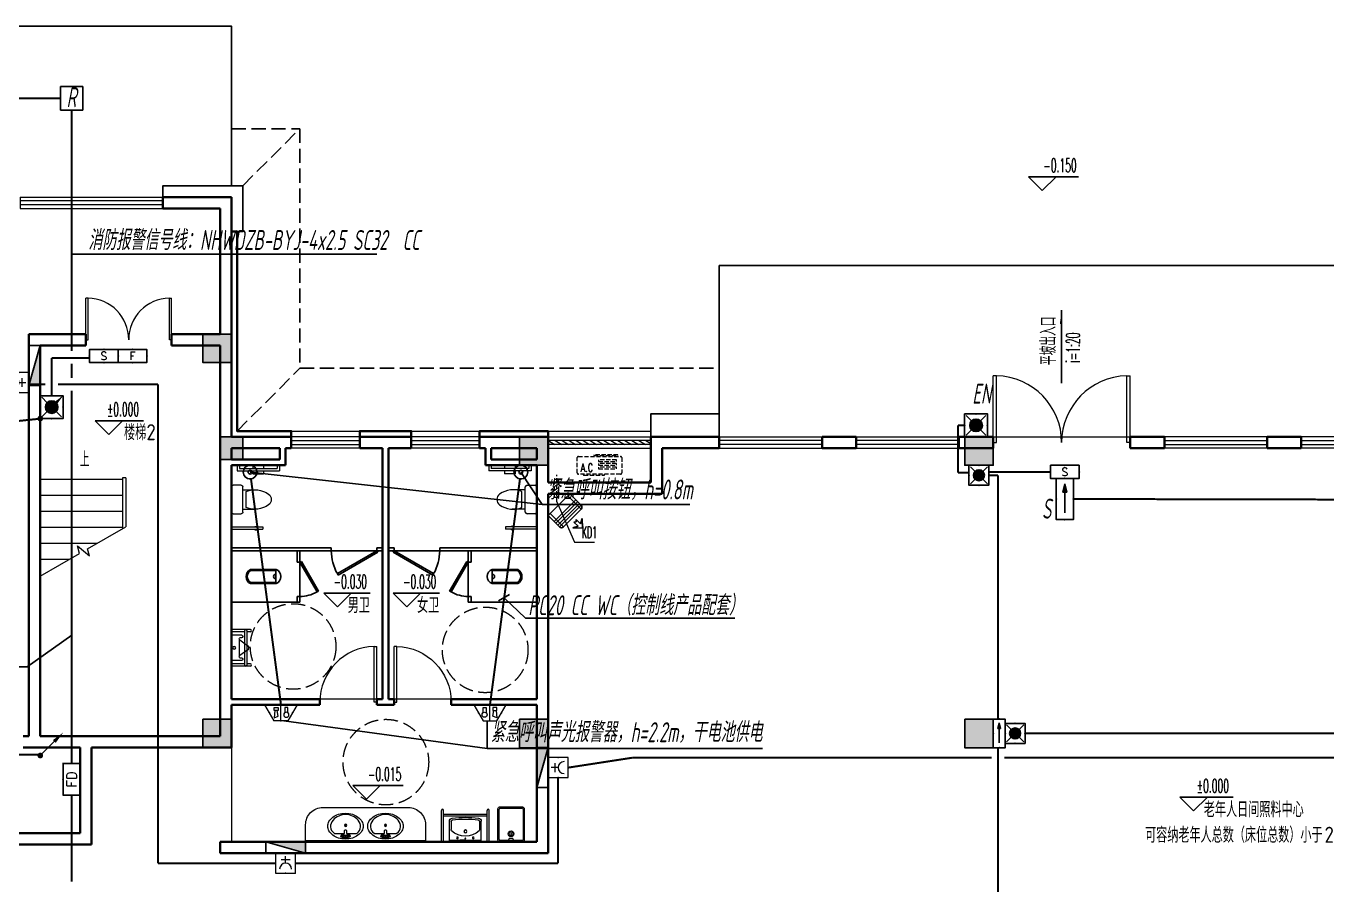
# Model space of a CAD drawing. Extents: x 491024 to 1725648, y 860327 to 1705161.
# Drawn here: x 790031 to 812831, y 1141399 to 1156456 of the extents above; entities that cross this region are included whole.
import ezdxf
from ezdxf.enums import TextEntityAlignment as Align

# ---------------------------------------------------------------- set-up
doc = ezdxf.new("R2010")
doc.units = 0
doc.header["$LTSCALE"] = 1000
doc.header["$MEASUREMENT"] = 0
for name, pattern in [('__DASH', [0.35, 0.25, -0.1]), ('DASH', [0.35, 0.25, -0.1]), ('HIDDEN', [0.375, 0.25, -0.125])]:
    doc.linetypes.add(name, pattern=pattern)
for name, color, linetype in [('!!DIM-动力', 7, 'Continuous'), ('!!电气', 1, 'Continuous'), ('A-AC', 8, 'Continuous'), ('A-EQPM-MECH', 8, 'Continuous'), ('DIM-照明', 3, 'Continuous'), ('DIM_ELEV', 8, 'Continuous'), ('DIM_SYMB', 8, 'Continuous'), ('EQUIP-安防', 3, 'Continuous'), ('EQUIP-照明', 3, 'Continuous'), ('EQUIP-电视', 3, 'Continuous'), ('EQUIP_消火栓', 7, 'Continuous'), ('LWIRE', 4, 'Continuous'), ('PUB_TEXT', 8, 'Continuous'), ('S-COLU-HATCH', 8, 'Continuous'), ('S-COLU-LINE1', 8, 'Continuous'), ('WIRE-应急', 1, 'DASH'), ('WIRE-照明', 2, 'Continuous'), ('卫生间', 8, 'Continuous'), ('平面线脚', 8, 'Continuous'), ('洁具', 8, 'Continuous')]:
    doc.layers.add(name, color=color, linetype=linetype)
for name, color, linetype, lineweight in [('EQUIP-消防', 3, 'Continuous', 18), ('LVTRY', 8, 'Continuous', 13), ('STAIR', 8, 'Continuous', 18), ('WALL', 8, 'Continuous', 40), ('WINDOW', 8, 'Continuous', 15), ('ZC', 6, 'Continuous', 40), ('平面-看线', 8, 'Continuous', 15), ('平面-空调室内机', 8, 'Continuous', 9), ('平面-空调预留孔', 8, 'Continuous', 15)]:
    doc.layers.add(name, color=color, linetype=linetype, lineweight=lineweight)
doc.styles.add('_TCH_DIM', font='SIMPLEX.shx', dxfattribs={"width": 0.7, "bigfont": 'GBCBIG.shx'})
doc.styles.add('_TEL_DIM', font='SIMPLEX', dxfattribs={"width": 0.8, "height": 3.5, "bigfont": 'HZTXT'})
doc.styles.add('DIM_FONT', font='SIMPLEX.shx', dxfattribs={"width": 0.56})
doc.styles.add('HZTXT', font='gbeitc.shx', dxfattribs={"width": 0.8, "height": 400, "bigfont": 'hztxt.shx'})
doc.styles.get("Standard").update_dxf_attribs({"font": 'gbenor.shx', "bigfont": 'gbcbig.shx'})

# ---------------------------------------------------------------- blocks, each defined once
blk = doc.blocks.new('A$C752800CC')
at = {"layer": 'LVTRY'}
for p, q in [((380, 0), (820, 0)), ((1082, 0), (1082, -549)), ((1122, 0), (1122, -549)), ((0, -100), (95, -100)), ((0, -140), (55, -140)), ((55, -140), (55, -800)), ((95, -100), (95, -840)), ((350, -170), (350, -30)), ((820, -200), (380, -200)), ((430, -200), (430, -430)), ((770, -200), (770, -430)), ((850, -30), (850, -170)), ((0, -377), (55, -377)), ((95, -377), (150, -377)), ((150, -377), (150, -562)), ((740, -260), (460, -260)), ((1072, -409), (1082, -409)), ((1072, -409), (1072, -449)), ((1072, -449), (1082, -449)), ((1122, -409), (1132, -409)), ((1122, -449), (1132, -449)), ((1132, -409), (1132, -449)), ((0, -562), (55, -562)), ((95, -562), (150, -562)), ((1082, -549), (1122, -549)), ((0, -800), (55, -800)), ((0, -840), (95, -840))]:
    blk.add_line(p, q, dxfattribs=at)
for centre, radius, start, end in [((380, -30), 30, 90, 180), ((820, -30), 30, 0, 90), ((380, -170), 30, 180, 270), ((820, -170), 30, 270, 0), ((827, -412), 398, 157.4505, 216.6381), ((373, -412), 398, 323.3619, 22.5495), ((600, -589), 110, 213.4509, 326.5491)]:
    blk.add_arc(centre, radius, start, end, dxfattribs=at)
at = {"layer": 'LVTRY', "style": 'DIM_FONT', "text_generation_flag": 4, "width": 0.8, "flags": 9}
for tag in ['YSIZE', 'XSIZE']:
    blk.add_attdef(tag, (600, 0), '', height=0.5, rotation=180, dxfattribs=at)
blk = doc.blocks.new('BFBFGBVDVD')
at = {"layer": '洁具', "color": 1}
for p, q in [((1180497, 1092194), (1180597, 1092194)), ((1183147, 1092144), (1180497, 1092144)), ((1180582, 1092118), (1180597, 1092144)), ((1180597, 1092194), (1180597, 1092144)), ((1180597, 1092144), (1181290, 1091744)), ((1181397, 1092194), (1181397, 1092144)), ((1181397, 1092194), (1183147, 1092194)), ((1180582, 1092118), (1181275, 1091718)), ((1181275, 1091718), (1181290, 1091744))]:
    blk.add_line(p, q, dxfattribs=at)
blk.add_arc((1180597, 1092144), 800, 330, 0, dxfattribs=at)
at = {"ltscale": 0.5, "rotation": 270}
blk.add_blockref('A$C752800CC', (1183147, 1093644), dxfattribs=at)
blk = doc.blocks.new('cssd')
at = {"layer": '洁具', "color": 1}
for p, q in [((8184438, -430268), (8184958, -429968)), ((8184453, -430294), (8184973, -429994)), ((8184958, -429968), (8184973, -429994)), ((8184253, -431494), (8184253, -430294)), ((8184253, -430294), (8185153, -430294)), ((8184253, -430344), (8184453, -430344)), ((8184438, -430268), (8184453, -430294)), ((8184453, -430344), (8184453, -430294)), ((8185053, -430344), (8185053, -430294)), ((8185053, -430344), (8185153, -430344)), ((8185153, -430294), (8185153, -431494)), ((8184578, -430710), (8184578, -431162)), ((8184808, -430715), (8184598, -430715)), ((8184598, -430715), (8184598, -431156)), ((8184808, -431156), (8184808, -430715)), ((8184828, -431162), (8184828, -430710)), ((8184253, -431494), (8185153, -431494))]:
    blk.add_line(p, q, dxfattribs=at)
for centre, radius, start, end in [((8184453, -430294), 600, 0, 30), ((8184703, -430762), 135, 22.3551, 157.6449), ((8184703, -430715), 40, 180, 0), ((8184703, -431094), 142, 208.5105, 331.4895), ((8184703, -431094), 122, 210.8078, 329.1922)]:
    blk.add_arc(centre, radius, start, end, dxfattribs=at)
blk = doc.blocks.new('FGFGFNBFNB')
at = {"layer": '洁具', "color": 1}
for p, q in [((1179497, 1092194), (1177797, 1092194)), ((1177797, 1092144), (1180397, 1092144)), ((1179497, 1092194), (1179497, 1092144)), ((1180297, 1092144), (1179604, 1091744)), ((1180297, 1092194), (1180297, 1092144)), ((1180397, 1092194), (1180297, 1092194)), ((1180312, 1092118), (1180297, 1092144)), ((1180312, 1092118), (1179619, 1091718)), ((1179619, 1091718), (1179604, 1091744))]:
    blk.add_line(p, q, dxfattribs=at)
blk.add_arc((1180297, 1092144), 800, 180, 210, dxfattribs=at)
at = {"ltscale": 0.5, "xscale": -1, "rotation": 90}
blk.add_blockref('A$C752800CC', (1177797, 1093644), dxfattribs=at)
blk = doc.blocks.new('小便斗_01')
for p, q in [((175, 225), (0, 225)), ((0, 225), (0, -225)), ((137.5, -150), (137.5, 150)), ((150, 175), (175, 175)), ((287.5, 37.5), (150, 137.5)), ((0, -225), (175, -225)), ((150, -137.5), (287.5, -37.5)), ((175, -175), (150, -175))]:
    blk.add_line(p, q)
blk.add_circle((50, 0), 25)
for centre, radius, start, end in [((156.25, 156.25), 19.76, 108.434949, 251.565051), ((175, 200), 25, 270, 90), ((237.5, 0), 62.5, 323.130102, 36.869898), ((156.25, -156.25), 19.76, 108.434949, 251.565051), ((175, -200), 25, 270, 90)]:
    blk.add_arc(centre, radius, start, end)
blk = doc.blocks.new('A$C58953B22')
at = {"layer": 'LVTRY'}
for p, q in [((-332, 320, 0), (0, 320)), ((-332, 280, 0), (-269, 280, 0)), ((-269, -305, 0), (-269, 305, 0)), ((-234, 305, 0), (-234, -305, 0)), ((-234, 280, 0), (0, 280)), ((-332, -280, 0), (-269, -280, 0)), ((-332, -320, 0), (0, -320)), ((-234, -280, 0), (0, -280))]:
    blk.add_line(p, q, dxfattribs=at)
for centre, radius, start, end in [((-332, 300, 0), 20, 89.9994, 269.9994), ((-252, 302, 0), 17.7, 8.7974, 171.2026), ((-332, -300, 0), 20, 89.9994, 269.9994), ((-252, -302, 0), 17.7, 188.7974, 351.2026)]:
    blk.add_arc(centre, radius, start, end, dxfattribs=at)
at = {"layer": 'LVTRY', "xscale": -1}
blk.add_blockref('小便斗_01', (0, 0), dxfattribs=at)
blk = doc.blocks.new('_LV1')
for p, q in [((-280, 0), (280, 0)), ((-280, 0), (-280, -361)), ((280, 0), (280, -361)), ((-280, -29), (280, -29)), ((-251, -356), (-251, -214)), ((0, -29), (-90, -29)), ((-90, -29), (90, -29)), ((251, -356), (251, -215))]:
    blk.add_line(p, q)
for centre, radius in [((-139, -69), 15), ((1, -182), 24.9), ((0, -57), 8), ((139, -69), 15)]:
    blk.add_circle(centre, radius)
for centre, radius, start, end in [((-223, -214), 28, 133.1543, 180), ((0, -452), 354, 46.7581, 133.1543), ((223, -215), 28, 0, 46.7581), ((-224, -361), 56, 180, 263.481), ((-223, -356), 28, 180, 263.4984), ((0, 1600), 2029, 263.481, 276.519), ((0, 1600), 1997, 263.4984, 276.5122), ((223, -356), 28, 276.5122, 0), ((224, -361), 56, 276.519, 0)]:
    blk.add_arc(centre, radius, start, end)
blk = doc.blocks.new('A$C549C535F')
at = {"layer": 'LVTRY'}
for p, q in [((0, 0), (-550, 0)), ((0, -40), (-550, -40)), ((-485, -800), (-485, -40)), ((-455, -800), (-455, -40)), ((0, -800), (-550, -800)), ((0, -840), (-550, -840))]:
    blk.add_line(p, q, dxfattribs=at)
for centre in [(-550, -20), (-550, -820)]:
    blk.add_arc(centre, 20, 89.9994, 269.9994, dxfattribs=at)
at = {"layer": 'LVTRY', "extrusion": (0, 0, -1), "zscale": -1, "rotation": 90}
blk.add_blockref('_LV1', (0, -420), dxfattribs=at)
blk = doc.blocks.new('QER5Y5WE3')
for p, q in [((-194, 188), (-1, 388)), ((72, 389), (-156, 153)), ((292, -73), (-90, 296)), ((321, -43), (-61, 326)), ((360, -17), (-29, 359)), ((389, 14), (0, 389)), ((72, 389), (387, 86)), ((236, 408), (404, 419)), ((326, 383), (236, 408)), ((326, 383), (253, 308)), ((297, 307), (253, 308)), ((299, 264), (297, 307)), ((372, 340), (299, 264)), ((399, 251), (372, 340)), ((399, 251), (404, 419)), ((194, -188), (-194, 188)), ((387, 86), (159, -151)), ((388, 13), (194, -188))]:
    blk.add_line(p, q)
for centre, start, end in [((36, 352), 46.0154, 136.0154), ((351, 49), 316.0154, 46.0154)]:
    blk.add_arc(centre, 51.3, start, end)
blk = doc.blocks.new('gsergvr')
at = {"layer": '平面-空调预留孔', "linetype": 'DASH', "ltscale": 0.3}
for p, q in [((34075, 17176), (34075, 17166)), ((34085, 17156), (34438, 17156)), ((34448, 17166), (34448, 17176))]:
    blk.add_line(p, q, dxfattribs=at)
blk.add_lwpolyline([(34729, 17176), (33989, 17176, -0.414214), (33969, 17196), (33969, 17466, -0.414214), (33989, 17486), (34729, 17486, -0.414214), (34749, 17466), (34749, 17196, -0.414214)], format="xyb", close=True, dxfattribs=at)
for points in [[(34679, 17515), (34260, 17515), (34260, 17500), (34679, 17500)], [(34658, 17428), (34343, 17428), (34343, 17399), (34658, 17399)], [(34658, 17362), (34343, 17362), (34343, 17333), (34658, 17333)], [(34658, 17296), (34343, 17296), (34343, 17267), (34658, 17267)]]:
    blk.add_lwpolyline(points, close=True, dxfattribs=at)
for centre, start, end in [((34085, 17166), 180, 270), ((34438, 17166), 270, 0)]:
    blk.add_arc(centre, 10, start, end, dxfattribs=at)
at = {"layer": '平面-空调预留孔', "linetype": 'DASH', "ltscale": 0.3, "style": '_TCH_DIM', "width": 0.705882}
blk.add_text('A.C', height=146.9, dxfattribs=at).set_placement((34028, 17216))
blk = doc.blocks.new('dongkong')
at = {"layer": '平面-空调预留孔', "linetype": 'HIDDEN', "ltscale": 0.3}
for p, q in [((-603836, 210821), (-603836, 210511)), ((-603836, 210821), (-603756, 210821)), ((-603796, 210900), (-603796, 210431)), ((-603756, 210821), (-603756, 210511))]:
    blk.add_line(p, q, dxfattribs=at)
blk.add_lwpolyline([(-603756, 210511), (-603836, 210511)], dxfattribs=at)
blk = doc.blocks.new('rewerwer')
at = {"layer": 'S-COLU-HATCH'}
h = blk.add_hatch(color=256, dxfattribs=at)
h.dxf.hatch_style = 1
h.paths.add_polyline_path([(1326788, 1151056), (1327288, 1151056), (1327288, 1150556), (1326788, 1150556)])
h = blk.add_hatch(color=256, dxfattribs=at)
h.dxf.hatch_style = 1
h.paths.add_polyline_path([(1327088, 1149256), (1327488, 1149256), (1327488, 1148856), (1327088, 1148856)])
h = blk.add_hatch(color=256, dxfattribs=at)
h.dxf.hatch_style = 1
h.paths.add_polyline_path([(1332338, 1149256), (1332838, 1149256), (1332838, 1148756), (1332338, 1148756)])
h = blk.add_hatch(color=256, dxfattribs=at)
h.dxf.hatch_style = 1
h.paths.add_polyline_path([(1340138, 1149256), (1340638, 1149256), (1340638, 1148756), (1340138, 1148756)])
h = blk.add_hatch(color=256, dxfattribs=at)
h.dxf.hatch_style = 1
h.paths.add_polyline_path([(1326788, 1144306), (1327288, 1144306), (1327288, 1143806), (1326788, 1143806)])
h = blk.add_hatch(color=256, dxfattribs=at)
h.dxf.hatch_style = 1
h.paths.add_polyline_path([(1326788, 1144306), (1327288, 1144306), (1327288, 1143806), (1326788, 1143806)])
h = blk.add_hatch(color=256, dxfattribs=at)
h.dxf.hatch_style = 1
h.paths.add_polyline_path([(1332338, 1144306), (1332838, 1144306), (1332838, 1143806), (1332338, 1143806)])
h = blk.add_hatch(color=256, dxfattribs=at)
h.dxf.hatch_style = 1
h.paths.add_polyline_path([(1340138, 1144306), (1340638, 1144306), (1340638, 1143806), (1340138, 1143806)])
at = {"layer": 'S-COLU-LINE1'}
for points in [[(1326788, 1151056), (1327288, 1151056), (1327288, 1150556), (1326788, 1150556)], [(1327088, 1149256), (1327488, 1149256), (1327488, 1148856), (1327088, 1148856)], [(1332338, 1149256), (1332838, 1149256), (1332838, 1148756), (1332338, 1148756)], [(1340138, 1149256), (1340638, 1149256), (1340638, 1148756), (1340138, 1148756)], [(1326788, 1144306), (1327288, 1144306), (1327288, 1143806), (1326788, 1143806)], [(1326788, 1144306), (1327288, 1144306), (1327288, 1143806), (1326788, 1143806)], [(1332338, 1144306), (1332838, 1144306), (1332838, 1143806), (1332338, 1143806)], [(1340138, 1144306), (1340638, 1144306), (1340638, 1143806), (1340138, 1143806)]]:
    blk.add_lwpolyline(points, close=True, dxfattribs=at)
blk = doc.blocks.new('$WINLIB2D$00000001')
at = {"color": 0}
for points in [[(-0.5, 0.5), (-0.5, -0.5)], [(-0.5, 0.5), (0.5, 0.5)], [(0.5, -0.5), (0.5, 0.5)], [(0.5, 0.1667), (-0.5, 0.1667)], [(0.5, -0.1667), (-0.5, -0.1667)], [(-0.5, -0.5), (0.5, -0.5)]]:
    blk.add_lwpolyline(points, dxfattribs=at)
blk = doc.blocks.new('$DorLib2D$00000002')
for p, q in [((-0.5, 0), (-0.5, 0.4875)), ((-0.475, 0.4875), (-0.5, 0.4875)), ((-0.475, 0), (-0.475, 0.4875)), ((0.475, 0), (0.475, 0.4875)), ((0.475, 0.4875), (0.5, 0.4875)), ((0.5, 0), (0.5, 0.4875)), ((-0.5, 0), (-0.475, 0)), ((0.5, 0), (0.475, 0))]:
    blk.add_line(p, q)
at = {"lineweight": 13}
for centre, start, end in [((-0.4875, 0), 0, 88.53072), ((0.4875, 0), 91.46928, 180)]:
    blk.add_arc(centre, 0.4875, start, end, dxfattribs=at)
blk = doc.blocks.new('$DorLib2D$00000001')
for p, q in [((0.45, 0.975), (0.5, 0.975)), ((0.45, 0), (0.45, 0.975)), ((0.5, 0), (0.5, 0.975)), ((0.5, 0), (0.45, 0))]:
    blk.add_line(p, q)
at = {"lineweight": 13}
blk.add_arc((0.475, 0), 0.975, 91.4693, 180, dxfattribs=at)
blk = doc.blocks.new('$WINLIB2D$00000039')
at = {"color": 0}
for points in [[(-0.5, 0.5), (-0.5, -0.5)], [(0.5, 0.5), (-0.5, 0.5)], [(0.5, -0.5), (0.5, 0.5)], [(-0.5, 0.167), (0.5, 0.167)], [(-0.384, -0.167), (-0.448, 0.167)], [(-0.316, -0.167), (-0.38, 0.167)], [(-0.248, -0.167), (-0.312, 0.167)], [(-0.18, -0.167), (-0.244, 0.167)], [(-0.112, -0.167), (-0.176, 0.167)], [(-0.044, -0.167), (-0.108, 0.167)], [(0.024, -0.167), (-0.04, 0.167)], [(0.092, -0.167), (0.028, 0.167)], [(0.16, -0.167), (0.096, 0.167)], [(0.228, -0.167), (0.164, 0.167)], [(0.296, -0.167), (0.232, 0.167)], [(0.364, -0.167), (0.3, 0.167)], [(0.432, -0.167), (0.368, 0.167)], [(0.5, -0.167), (0.436, 0.167)], [(-0.452, -0.167), (-0.5, 0.084)], [(-0.5, -0.167), (0.5, -0.167)], [(0.5, -0.5), (-0.5, -0.5)]]:
    blk.add_lwpolyline(points, dxfattribs=at)
blk = doc.blocks.new('$lvtry$00000187')
at = {"color": 0}
for p, q in [((-285, -420, 0), (-285, -40, 0)), ((-265, -20, 0), (265, -20, 0)), ((285, -180, 0), (245, -198, 0)), ((245, -198, 0), (245, -263, 0)), ((285, -40, 0), (285, -420, 0)), ((265, -440, 0), (-265, -440, 0)), ((245, -263, 0), (285, -280, 0))]:
    blk.add_line(p, q, dxfattribs=at)
at = {"color": 0, "elevation": 0}
blk.add_lwpolyline([(305, -430, -0.414214), (275, -460), (-275, -460, -0.414214), (-305, -430), (-305, -30, -0.414214), (-275, 0), (275, 0, -0.414214), (305, -30)], format="xyb", close=True, dxfattribs=at)
at = {"color": 0}
for radius in [50, 32.5]:
    blk.add_circle((165, -230, 0), radius, dxfattribs=at)
for centre, start, end in [((-265, -40, 0), 90, 180), ((265, -40, 0), 0, 90), ((-265, -420, 0), 180, 270), ((265, -420, 0), 270, 0)]:
    blk.add_arc(centre, 20, start, end, dxfattribs=at)
for p in [(0, 0, 0), (165, -230, 0)]:
    blk.add_point(p, dxfattribs=at)
blk = doc.blocks.new('$lvtry$00000196')
at = {"color": 0}
for points in [[(219, -385, 0.106486), (289, -308, 0.130324), (310, -225, 0.130324), (289, -143, 0.106486), (219, -66, 0.084172), (123, -18, 0.073176), (0, 0, 0.073176), (-123, -18, 0.084172), (-219, -66, 0.106486), (-289, -143, 0.130324), (-310, -225, 0.130324), (-289, -308, 0.106486), (-219, -385, 0.084172), (-123, -433, 0.073176), (0, -451, 0.073176), (123, -433, 0.084172)], [(-22, -44), (-17, -142, 1), (21, -142), (26, -44, 0.493794)]]:
    blk.add_lwpolyline(points, format="xyb", close=True, dxfattribs=at)
for points in [[(-218, -329, -0.467303), (-199, -103, -0.154885), (-179, -96), (-17, -96, -0.154885)], [(21, -96), (183, -96, -0.154885), (203, -103, -0.467303), (222, -329, -0.210278), (2, -430, -0.210278), (-218, -329, -0.467303)]]:
    blk.add_lwpolyline(points, format="xyb", dxfattribs=at)
for points in [[(-52, -25), (56, -25)], [(-52, -78), (-20, -78)], [(24, -78), (56, -78)]]:
    blk.add_lwpolyline(points, dxfattribs=at)
for centre, radius in [((-52, -52), 19.4), ((-52, -52), 12.6), ((2, -241), 19.7), ((2, -241), 14.7), ((56, -52), 19.4), ((56, -52), 12.6)]:
    blk.add_circle(centre, radius, dxfattribs=at)
for centre, start, end in [((-52, -52), 90, 270), ((56, -52), 270, 90)]:
    blk.add_arc(centre, 26.5, start, end, dxfattribs=at)
for p in [(2, -62), (2, -241)]:
    blk.add_point(p, dxfattribs=at)
blk = doc.blocks.new('SDFSDFGSDFGSDFHG')
at = {"layer": 'DIM_SYMB'}
blk.add_hatch(color=8, dxfattribs=at).paths.add_polyline_path([(1341837.7, 1151473.7), (1341837.7, 1151233.7), (1341805.7, 1151233.7)])
at = {"layer": 'A-EQPM-MECH', "color": 8}
for points in [[(1293087.7, 1153656.1), (1293087.7, 1156456.1), (1327287.7, 1156456.1), (1327287.7, 1153656.1)], [(1347837.7, 1149256.1), (1347837.7, 1152256.1), (1335837.7, 1152257.1), (1335837.7, 1149257.1)]]:
    blk.add_lwpolyline(points, dxfattribs=at)
at = {"layer": 'DIM_ELEV', "color": 8}
for p, q in [((1341498.7, 1153574), (1341258.7, 1153814)), ((1341258.7, 1153814), (1342134.2, 1153814)), ((1341498.7, 1153574), (1341738.7, 1153814)), ((1325137.1, 1149297.8), (1324897.1, 1149537.8)), ((1324897.1, 1149537.8), (1325745.4, 1149537.8)), ((1325137.1, 1149297.8), (1325377.1, 1149537.8)), ((1329147.4, 1146277), (1328907.4, 1146517)), ((1328907.4, 1146517), (1329718.9, 1146517)), ((1329147.4, 1146277), (1329387.4, 1146517)), ((1330363.3, 1146277), (1330123.3, 1146517)), ((1330123.3, 1146517), (1330934.7, 1146517)), ((1330363.3, 1146277), (1330603.3, 1146517)), ((1329654.9, 1142903.1), (1329414.9, 1143143.1)), ((1329414.9, 1143143.1), (1330297.4, 1143143.1)), ((1329654.9, 1142903.1), (1329894.9, 1143143.1)), ((1344150.8, 1142698.3), (1343910.8, 1142938.3)), ((1343910.8, 1142938.3), (1344846.1, 1142938.3)), ((1344150.8, 1142698.3), (1344390.8, 1142938.3))]:
    blk.add_line(p, q, dxfattribs=at)
at = {"layer": 'DIM_SYMB', "color": 8}
blk.add_lwpolyline([(1341837.7, 1150196), (1341837.7, 1151473.7)], dxfattribs=at)
blk.add_lwpolyline([(1324687.7, 1148646.1, 0, 0, 0), (1324687.7, 1147626.1, 64, 0, 0), (1324687.7, 1147386.1, 0, 0, 0)], format="xyseb", dxfattribs=at)
at = {"layer": 'LVTRY', "color": 8}
blk.add_lwpolyline([(1330687.7, 1142156.1), (1328587.7, 1142156.1), (1328587.7, 1142456.1, -0.4142136), (1328887.7, 1142756.1), (1330387.7, 1142756.1, -0.4142136), (1330687.7, 1142456.1)], format="xyb", close=True, dxfattribs=at)
blk.add_lwpolyline([(1330687.7, 1142156.1), (1328587.7, 1142156.1), (1328587.7, 1142176.1), (1330687.7, 1142176.1)], close=True, dxfattribs=at)
at = {"layer": 'STAIR', "color": 8}
for p, q in [((1323937.7, 1148506.1), (1323937.7, 1146813.1)), ((1325377.7, 1148506.1), (1323937.7, 1148506.1)), ((1325377.7, 1148536.1), (1325377.7, 1147644.5)), ((1325437.7, 1148536.1), (1325377.7, 1148536.1)), ((1325437.7, 1148536.1), (1325437.7, 1147679.2)), ((1325437.7, 1148506.1), (1325437.7, 1147679.2)), ((1325377.7, 1148226.1), (1323937.7, 1148226.1)), ((1325377.7, 1147946.1), (1323937.7, 1147946.1)), ((1325377.7, 1147666.1), (1323937.7, 1147666.1)), ((1324765.5, 1147291.1), (1325437.7, 1147679.2)), ((1324930.2, 1147386.1), (1323937.7, 1147386.1)), ((1324627.2, 1147211.2), (1324592.2, 1147341.6)), ((1324592.2, 1147341.6), (1324798.3, 1147168.7)), ((1323937.7, 1146813.1), (1324627.2, 1147211.2)), ((1324445.2, 1147106.1), (1323937.7, 1147106.1)), ((1324798.3, 1147168.7), (1324765.5, 1147291.1)), ((1323960.2, 1146826.1), (1323937.7, 1146826.1))]:
    blk.add_line(p, q, dxfattribs=at)
at = {"layer": 'STAIR', "color": 8, "linetype": '__DASH'}
for centre in [(1328368.4, 1145580), (1331734.4, 1145519.7), (1329994.4, 1143552.9)]:
    blk.add_circle(centre, 750, dxfattribs=at)
at = {"layer": 'WALL', "color": 8}
for p, q in [((1327287.7, 1153456.1), (1326087.7, 1153456.1)), ((1326087.7, 1153456.1), (1326087.7, 1153256.1)), ((1327287.7, 1153456.1), (1327287.7, 1150956.1)), ((1326087.7, 1153256.1), (1327087.7, 1153256.1)), ((1327087.7, 1153256.1), (1327087.7, 1151056.1)), ((1323737.7, 1151056.1), (1323737.7, 1144006.1)), ((1324737.7, 1151056.1), (1323737.7, 1151056.1)), ((1324737.7, 1150856.1), (1324737.7, 1151056.1)), ((1327087.7, 1151056.1), (1326237.7, 1151056.1)), ((1326237.7, 1151056.1), (1326237.7, 1150856.1)), ((1327287.7, 1150956.1), (1327287.7, 1149256.1)), ((1323937.7, 1150856.1), (1323937.7, 1144006.1)), ((1323937.7, 1150856.1), (1324737.7, 1150856.1)), ((1326237.7, 1150856.1), (1327087.7, 1150856.1)), ((1327087.7, 1150856.1), (1327087.7, 1149156.1)), ((1327087.7, 1149156.1), (1327087.7, 1148856.1)), ((1328137.2, 1149256.1), (1327287.7, 1149256.1)), ((1328337.2, 1149256.1), (1328137.2, 1149256.1)), ((1328337.2, 1149056.1), (1328337.2, 1149256.1)), ((1330037.7, 1149256.1), (1329537.2, 1149256.1)), ((1329537.2, 1149256.1), (1329537.2, 1149056.1)), ((1330437.7, 1149256.1), (1330037.7, 1149256.1)), ((1330437.7, 1149056.1), (1330437.7, 1149256.1)), ((1331838.1, 1149256.1), (1331637.7, 1149256.1)), ((1331637.7, 1149256.1), (1331637.7, 1149056.1)), ((1332737.7, 1149256.1), (1331838.1, 1149256.1)), ((1332837.7, 1149256.1), (1332737.7, 1149256.1)), ((1332837.7, 1149056.1), (1332837.7, 1149256.1)), ((1334737.7, 1149256.1), (1334637.7, 1149256.1)), ((1334637.7, 1149256.1), (1334637.7, 1149056.1)), ((1335837.7, 1149256.1), (1334737.7, 1149256.1)), ((1335837.7, 1149056.1), (1335837.7, 1149256.1)), ((1338237.7, 1149256.1), (1337637.7, 1149256.1)), ((1337637.7, 1149256.1), (1337637.7, 1149056.1)), ((1338237.7, 1149056.1), (1338237.7, 1149256.1)), ((1340637.7, 1149256.1), (1340037.7, 1149256.1)), ((1340037.7, 1149256.1), (1340037.7, 1149056.1)), ((1340637.7, 1149056.1), (1340637.7, 1149256.1)), ((1343637.7, 1149256.1), (1343037.7, 1149256.1)), ((1343037.7, 1149256.1), (1343037.7, 1149056.1)), ((1343637.7, 1149056.1), (1343637.7, 1149256.1)), ((1346037.7, 1149256.1), (1345437.7, 1149256.1)), ((1345437.7, 1149256.1), (1345437.7, 1149056.1)), ((1346037.7, 1149056.1), (1346037.7, 1149256.1)), ((1327287.7, 1149056.1), (1327287.7, 1148856.1)), ((1328137.2, 1149056.1), (1327287.7, 1149056.1)), ((1328137.2, 1149056.1), (1328137.2, 1148856.1)), ((1328237.2, 1149056.1), (1328337.2, 1149056.1)), ((1328237.2, 1149056.1), (1328237.2, 1148756.1)), ((1329537.2, 1149056.1), (1329937.7, 1149056.1)), ((1329937.7, 1144656.1), (1329937.7, 1149056.1)), ((1330037.7, 1144656.1), (1330037.7, 1149056.1)), ((1330037.7, 1149056.1), (1330437.7, 1149056.1)), ((1331637.7, 1149056.1), (1331738.1, 1149056.1)), ((1331738.1, 1149056.1), (1331738.1, 1148756.1)), ((1331838.1, 1149056.1), (1331838.1, 1148856.1)), ((1332637.7, 1149056.1), (1331838.1, 1149056.1)), ((1332637.7, 1148856.1), (1332637.7, 1149056.1)), ((1332837.7, 1148856.1), (1332837.7, 1149056.1)), ((1334637.7, 1148456.1), (1334637.7, 1149056.1)), ((1334837.7, 1149056.1), (1335837.7, 1149056.1)), ((1334837.7, 1148256.1), (1334837.7, 1149056.1)), ((1337637.7, 1149056.1), (1338237.7, 1149056.1)), ((1340037.7, 1149056.1), (1340637.7, 1149056.1)), ((1343037.7, 1149056.1), (1343637.7, 1149056.1)), ((1345437.7, 1149056.1), (1346037.7, 1149056.1)), ((1327087.7, 1148856.1), (1327087.7, 1144656.1)), ((1328137.2, 1148856.1), (1327287.7, 1148856.1)), ((1327287.7, 1148756.1), (1327287.7, 1144656.1)), ((1328237.2, 1148756.1), (1327287.7, 1148756.1)), ((1331738.1, 1148756.1), (1332637.7, 1148756.1)), ((1331838.1, 1148856.1), (1332637.7, 1148856.1)), ((1332637.7, 1148356.1), (1332637.7, 1148756.1)), ((1332837.7, 1148456.1), (1332837.7, 1148856.1)), ((1332837.7, 1148456.1), (1334637.7, 1148456.1)), ((1332637.7, 1144656.1), (1332637.7, 1148356.1)), ((1332837.7, 1144656.1), (1332837.7, 1148256.1)), ((1332837.7, 1148256.1), (1334837.7, 1148256.1)), ((1327087.7, 1144656.1), (1327087.7, 1144006.1)), ((1328837.7, 1144656.1), (1327287.7, 1144656.1)), ((1328837.7, 1144556.1), (1328837.7, 1144656.1)), ((1329937.7, 1144656.1), (1329837.7, 1144656.1)), ((1329837.7, 1144656.1), (1329837.7, 1144556.1)), ((1330137.7, 1144656.1), (1330037.7, 1144656.1)), ((1330137.7, 1144556.1), (1330137.7, 1144656.1)), ((1332637.7, 1144656.1), (1331137.7, 1144656.1)), ((1331137.7, 1144656.1), (1331137.7, 1144556.1)), ((1332837.7, 1141956.1), (1332837.7, 1144656.1)), ((1327287.7, 1144556.1), (1328837.7, 1144556.1)), ((1327287.7, 1144556.1), (1327287.7, 1143906.1)), ((1329837.7, 1144556.1), (1330037.7, 1144556.1)), ((1330037.7, 1144556.1), (1330137.7, 1144556.1)), ((1331137.7, 1144556.1), (1332637.7, 1144556.1)), ((1332637.7, 1142156.1), (1332637.7, 1144556.1)), ((1323737.7, 1144006.1), (1323637.7, 1144006.1)), ((1323937.7, 1144006.1), (1324737.7, 1144006.1)), ((1324737.7, 1144006.1), (1327087.7, 1144006.1)), ((1327287.7, 1143806.1), (1327287.7, 1143906.1)), ((1323637.7, 1143806.1), (1323837.7, 1143806.1)), ((1323837.7, 1143806.1), (1324637.7, 1143806.1)), ((1324637.7, 1143806.1), (1324637.7, 1142306.1)), ((1324837.7, 1143806.1), (1324837.7, 1142106.1)), ((1324837.7, 1143806.1), (1327087.7, 1143806.1)), ((1327087.7, 1143806.1), (1327287.7, 1143806.1)), ((1321337.7, 1142306.1), (1324637.7, 1142306.1)), ((1321137.7, 1142106.1), (1324837.7, 1142106.1)), ((1327287.7, 1142156.1), (1327087.7, 1142156.1)), ((1327087.7, 1142156.1), (1327087.7, 1141956.1)), ((1327287.7, 1142156.1), (1332637.7, 1142156.1)), ((1327087.7, 1141956.1), (1332837.7, 1141956.1))]:
    blk.add_line(p, q, dxfattribs=at)
for points in [[(1327387.7, 1152856.1), (1327287.7, 1152856.1)], [(1328337.2, 1149256.1), (1328337.2, 1149356.1), (1327387.7, 1149356.1), (1327387.7, 1152856.1)], [(1330437.7, 1149256.1), (1330437.7, 1149356.1), (1329537.2, 1149356.1), (1329537.2, 1149256.1)], [(1332837.7, 1149256.1), (1332837.7, 1149356.1), (1331637.7, 1149356.1), (1331637.7, 1149256.1)]]:
    blk.add_lwpolyline(points, dxfattribs=at)
at = {"layer": 'WINDOW', "color": 8}
for p, q in [((1340637.7, 1149256.1), (1343037.7, 1149256.1)), ((1329837.7, 1144656.1), (1328837.7, 1144656.1)), ((1331137.7, 1144656.1), (1330137.7, 1144656.1)), ((1327287.7, 1143806.1, 800), (1327287.7, 1142156.1, 800))]:
    blk.add_line(p, q, dxfattribs=at)
at = {"layer": 'WINDOW', "color": 8, "linetype": 'DASH'}
for p, q in [((1327287.7, 1143806.1), (1327087.7, 1143806.1)), ((1327087.7, 1142156.1), (1327287.7, 1142156.1))]:
    blk.add_line(p, q, dxfattribs=at)
at = {"layer": '卫生间', "color": 8, "linetype": 'DASH'}
for points in [[(1327287.7, 1154656.1), (1328487.7, 1154656.1), (1328487.7, 1150456.1), (1335837.7, 1150457.1)], [(1327487.7, 1153656.1), (1328487.7, 1154656.1)], [(1327387.7, 1149356.1), (1328487.7, 1150456.1)]]:
    blk.add_lwpolyline(points, dxfattribs=at)
at = {"layer": '平面-看线', "color": 8}
for points in [[(1328337.2, 1149356.1), (1329537.2, 1149356.1)], [(1330437.7, 1149356.1), (1331637.7, 1149356.1)], [(1332837.7, 1149356.1), (1334637.7, 1149356.1)]]:
    blk.add_lwpolyline(points, dxfattribs=at)
at = {"layer": '平面-空调预留孔', "color": 8}
for p, q in [((1332987.7, 1148117.1), (1333297.3, 1147410.6)), ((1332987.7, 1148117.1), (1333297.3, 1147410.6)), ((1332987.7, 1148117.1), (1333297.3, 1147410.6)), ((1332987.7, 1148117.1), (1333297.3, 1147410.6)), ((1333297.3, 1147410.6), (1333652, 1147410.6))]:
    blk.add_line(p, q, dxfattribs=at)
at = {"layer": '平面线脚', "color": 8}
for points in [[(1326087.7, 1153456.1), (1326087.7, 1153656.1), (1327487.7, 1153656.1), (1327487.7, 1152856.1), (1327287.7, 1152856.1)], [(1335837.7, 1149256.1), (1335837.8, 1149656.1), (1334637.8, 1149656.1), (1334637.7, 1149256.1)]]:
    blk.add_lwpolyline(points, dxfattribs=at)
at = {"color": 8, "xscale": -1}
for name in ['BFBFGBVDVD', 'FGFGFNBFNB']:
    blk.add_blockref(name, (2510434.8, 55112.5), dxfattribs=at)
at = {"color": 8}
for name, p, rotation in [('A$C58953B22', (1327287.7, 1145556.4), 180), ('A$C549C535F', (1331806.8, 1142156.1), 270)]:
    blk.add_blockref(name, p, dxfattribs=dict(at, rotation=rotation))
at = {"layer": 'A-AC', "color": 8, "linetype": 'ByBlock', "rotation": 268.9846063388433}
blk.add_blockref('QER5Y5WE3', (1333028.6, 1148065.2), dxfattribs=at)
at = {"layer": 'LVTRY', "color": 8, "rotation": 269.9999999966305}
blk.add_blockref('$lvtry$00000187', (1332417.7, 1142461.1), dxfattribs=at)
at = {"layer": 'LVTRY', "color": 8, "yscale": -1, "rotation": 359.9999999966305}
for p in [(1329285.8, 1142204.5), (1329985.8, 1142204.5)]:
    blk.add_blockref('$lvtry$00000196', p, dxfattribs=at)
at = {"layer": 'S-COLU-LINE1', "color": 8}
blk.add_blockref('rewerwer', (0, 0), dxfattribs=at)
at = {"layer": 'WINDOW', "color": 8}
for name, p, xscale, yscale, zscale, rotation in [('$WINLIB2D$00000001', (1324837.7, 1153356.1), 2500, 200, 2500, 359.9999999999921), ('$DorLib2D$00000002', (1325487.7, 1150956.1), 1500, 1500, 1500, 3.703402476742004e-10), ('$DorLib2D$00000002', (1341837.7, 1149156.1), 2400, 2400, 2400, 1.87890327085041e-12), ('$WINLIB2D$00000001', (1328937.2, 1149156.1), 1200, 200, 1200, 180.000000000014), ('$WINLIB2D$00000001', (1331037.7, 1149156.1), 1200, 200, 1200, 180.0000000000074), ('$WINLIB2D$00000039', (1333737.7, 1149156.1), 1800, 200, 1800, 180.00000000002), ('$WINLIB2D$00000001', (1336737.7, 1149156.1), 1800, -200, 1800, 1.87890327085041e-12), ('$WINLIB2D$00000001', (1339137.7, 1149156.1), 1800, -200, 1800, 1.87890327085041e-12), ('$WINLIB2D$00000001', (1344537.7, 1149156.1), -1800, -200, -1800, 1.87890327085041e-12), ('$WINLIB2D$00000001', (1346937.7, 1149156.1), -1800, -200, -1800, 1.87890327085041e-12), ('$DorLib2D$00000001', (1329337.7, 1144606.1), -1000, -1000, -1000, 180.0000000000047), ('$DorLib2D$00000001', (1330637.7, 1144606.1), 1000, -1000, 1000, 180.000000000005)]:
    blk.add_blockref(name, p, dxfattribs=dict(at, xscale=xscale, yscale=yscale, zscale=zscale, rotation=rotation))
at = {"layer": '平面-空调室内机', "color": 8, "ltscale": 0.3, "xscale": -1, "rotation": 180}
blk.add_blockref('dongkong', (1936783.7, 1359017), dxfattribs=at)
at = {"layer": '平面-空调预留孔', "color": 8}
blk.add_blockref('gsergvr', (1299379.1, 1131424.9), dxfattribs=at)
at = {"layer": '洁具', "color": 8, "linetype": 'Continuous', "rotation": 269.9999999966305}
blk.add_blockref('cssd', (1758781.5, 9331509.2), dxfattribs=at)
at = {"layer": '洁具', "color": 8, "linetype": 'Continuous', "xscale": -1, "rotation": 90.00000000343613}
blk.add_blockref('cssd', (901143.9, 9331509.2), dxfattribs=at)
at = {"layer": 'PUB_TEXT', "color": 8, "style": '_TCH_DIM'}
for s, height, width, p in [('-0.150', 238, 0.494118, (1341516.6, 1153894.1)), ('%%P0.000', 238, 0.494118, (1325105.4, 1149617.8)), ('上', 270.1, 0.7, (1324629.3, 1148726.2)), ('KD1', 204, 0.494118, (1333426.4, 1147479.2)), ('-0.030', 238, 0.494118, (1329078.9, 1146597.1)), ('-0.030', 238, 0.494118, (1330294.7, 1146597.1)), ('-0.015', 238, 0.494118, (1329679.8, 1143223.2)), ('%%P0.000', 238, 0.494118, (1344206.1, 1143018.4))]:
    blk.add_text(s, height=height, dxfattribs=dict(at, width=width)).set_placement(p)
for s, height, width, p in [('平坡出入口', 270.07, 0.7, (1341739.7, 1150512.7)), ('i=1:20', 238, 0.494118, (1342155.8, 1150557.7))]:
    blk.add_text(s, height=height, rotation=90, dxfattribs=dict(at, width=width)).set_placement(p)
at = {"layer": 'PUB_TEXT', "color": 8}
for s, height, p in [('楼梯', 270.07, (1325405, 1149196.2)), ('2', 280, (1325798.2, 1149196.2)), ('男卫', 270.07, (1329326.6, 1146165.3)), ('女卫', 270.07, (1330542.4, 1146165.3)), ('老年人日间照料中心', 270.07, (1344329.9, 1142586.6)), ('可容纳老年人总数（床位总数）小于', 270.071, (1343300, 1142139.8)), ('20', 280, (1346445.6, 1142139.8))]:
    blk.add_text(s, height=height, dxfattribs=at).set_placement(p)
blk = doc.blocks.new('$equip$00002479')
at = {"const_width": 0.04}
blk.add_lwpolyline([(-0.3, 0, 1), (0.3, 0, 1), (-0.3, 0, 0.942883)], format="xyb", dxfattribs=at)
for radius in [0.3, 0.0841]:
    blk.add_circle((0, 0), radius)
for p in [(-0.3, 0), (0, 0.3), (0.3, 0), (0, -0.3)]:
    blk.add_point(p)
at = {"color": 7, "style": '_TEL_DIM', "flags": 1}
blk.add_attdef('A', text='', height=0.00002, dxfattribs=at).set_placement((0, 0), align=Align.MIDDLE_CENTER)
blk = doc.blocks.new('$equip$00002679')
for p, q in [((-0.3, 0.699), (-0.703, 0)), ((0.3, 0.699), (-0.3, 0.699)), ((0.3, 0.699), (-0.3, 0.699)), ((0, 0.699), (0, 0)), ((0.703, 0), (0.3, 0.699)), ((-0.703, 0), (0.703, 0)), ((-0.264, 0.249), (-0.304, 0.569)), ((-0.304, 0.569), (-0.128, 0.489)), ((-0.304, 0.249), (-0.304, 0.113)), ((-0.128, 0.249), (-0.304, 0.249)), ((-0.304, 0.113), (-0.128, 0.113)), ((-0.128, 0.489), (-0.168, 0.249)), ((-0.128, 0.113), (-0.128, 0.249)), ((0.174, 0.11), (0.174, 0.338)), ((0.294, 0.11), (0.174, 0.11)), ((0.294, 0.338), (0.294, 0.11))]:
    blk.add_line(p, q)
at = {"const_width": 0.04}
for points in [[(-0.299, 0.699), (0.301, 0.699), (0.703, 0), (-0.702, 0), (-0.299, 0.699), (0.301, 0.699)], [(-0.3, 0.699), (0.3, 0.699), (0.703, 0), (-0.703, 0), (-0.3, 0.699), (0.3, 0.699)]]:
    blk.add_lwpolyline(points, dxfattribs=at)
blk.add_circle((0.234, 0.43), 0.111)
for p in [(0, 0.699), (-0.501, 0.349), (0, 0), (0.502, 0.349)]:
    blk.add_point(p)
at = {"color": 7, "flags": 1}
for tag, height, p in [('A', 0.00002, (0, 0)), ('B', 0.4, (0.961, 0.299))]:
    blk.add_attdef(tag, text='', height=height, dxfattribs=at).set_placement(p, align=Align.MIDDLE_CENTER)
blk = doc.blocks.new('$equip$00003033')
for p, q in [((0.65, 0.7), (-0.65, 0.7)), ((-0.65, 0.7), (-0.65, 0)), ((0.65, 0.7), (0.65, 0)), ((-0.65, 0), (0.65, 0))]:
    blk.add_line(p, q)
at = {"const_width": 0.05}
blk.add_lwpolyline([(-0.65, 0.7), (-0.65, 0), (0.65, 0), (0.65, 0.7), (-0.65, 0.7), (-0.65, 0)], dxfattribs=at)
for p in [(0, 0.7), (-0.65, 0.35), (0, 0), (0.65, 0.35)]:
    blk.add_point(p)
at = {"color": 7, "style": '_TEL_DIM'}
blk.add_attdef('$TEXT$', text='', height=0.4, dxfattribs=at).set_placement((0, 0.35), align=Align.MIDDLE_CENTER)
at = {"color": 7, "style": '_TEL_DIM', "flags": 1}
for tag in ['A', 'REMARK']:
    blk.add_attdef(tag, text='', height=0.00002, dxfattribs=at).set_placement((0, 0), align=Align.MIDDLE_CENTER)
blk = doc.blocks.new('$equip$00002656')
for p, q in [((-0.5, 1), (-0.5, 0)), ((0.5, 1), (-0.5, 1)), ((0.5, 0), (0.5, 1)), ((-0.5, 0), (0.5, 0)), ((-0.219, 0.331), (0.222, 0.331)), ((0, 0.5), (0, 0.15))]:
    blk.add_line(p, q)
at = {"const_width": 0.04}
blk.add_lwpolyline([(-0.5, 1), (0.5, 1), (0.5, 0), (-0.5, 0), (-0.5, 1), (0.5, 1)], dxfattribs=at)
blk.add_arc((0, 0.8), 0.3, 180, 0)
for p in [(0, 1), (-0.5, 0.5), (0, 0), (0.5, 0.5)]:
    blk.add_point(p)
at = {"color": 7, "flags": 1}
for tag, height, p in [('A', 0.00002, (0, 0)), ('B', 0.4, (0.762, 0.292))]:
    blk.add_attdef(tag, text='', height=height, dxfattribs=at).set_placement(p, align=Align.MIDDLE_CENTER)
blk = doc.blocks.new('SDFSDFSA')
at = {"layer": '!!DIM-动力'}
blk.add_lwpolyline([(1949261, 552834), (1949647, 552803), (1949614, 552393), (1949228, 552424)], close=True, dxfattribs=at)
at = {"layer": 'DIM-照明', "style": 'HZTXT', "width": 0.7}
blk.add_text('R', height=350, rotation=355.0634, dxfattribs=at).set_placement((1949335, 552466, 960))
blk = doc.blocks.new('$equip$00002534')
for p, q in [((-0.72, 0.66), (-0.72, 0)), ((0.72, 0.66), (-0.72, 0.66)), ((0.72, 0), (0.72, 0.66)), ((-0.72, 0), (0.72, 0))]:
    blk.add_line(p, q)
at = {"const_width": 0.04}
blk.add_lwpolyline([(-0.72, 0.66), (-0.72, 0), (0.72, 0), (0.72, 0.66), (-0.72, 0.66), (-0.72, 0)], dxfattribs=at)
for p in [(0, 0.66), (-0.72, 0.33), (0, 0), (0.72, 0.33)]:
    blk.add_point(p)
at = {"color": 7, "style": '_TEL_DIM'}
blk.add_attdef('$TEXT$', text='', height=0.4, dxfattribs=at).set_placement((0, 0.33), align=Align.MIDDLE_CENTER)
at = {"color": 7, "style": '_TEL_DIM', "flags": 1}
blk.add_attdef('A', text='', height=0.00002, dxfattribs=at).set_placement((0, 0), align=Align.MIDDLE_CENTER)
blk = doc.blocks.new('$equip$00002604')
blk.add_hatch(color=256).paths.add_polyline_path([(0.275, 0.5, 1), (-0.274, 0.5, 1)])
for p, q in [((-0.429, 0.929), (-0.194, 0.694)), ((0.194, 0.694), (0.429, 0.929)), ((-0.429, 0.071), (-0.194, 0.306)), ((0.194, 0.306), (0.429, 0.071))]:
    blk.add_line(p, q)
at = {"const_width": 0.04}
blk.add_lwpolyline([(-0.5, 1), (-0.5, 0), (0.5, 0), (0.5, 1), (-0.5, 1), (-0.5, 0)], dxfattribs=at)
blk.add_lwpolyline([(-0.5, 1), (-0.5, 0), (0.5, 0), (0.5, 1)], close=True)
blk.add_circle((0, 0.5), 0.275)
for p in [(0, 1), (-0.5, 0.5), (0, 0), (0.5, 0.5)]:
    blk.add_point(p)
at = {"color": 7, "style": '_TEL_DIM', "flags": 1}
blk.add_attdef('A', text='', height=0.000025, dxfattribs=at).set_placement((0, 0), align=Align.MIDDLE_CENTER)
blk = doc.blocks.new('$equip$00002540')
blk.add_hatch(color=256).paths.add_polyline_path([(0.24, 0.372), (0.24, 0.228), (0.528, 0.3)])
for p, q in [((-0.72, 0.6), (-0.72, 0)), ((0.72, 0.6), (-0.72, 0.6)), ((0.72, 0), (0.72, 0.6)), ((-0.72, 0), (0.72, 0)), ((0.24, 0.372), (0.24, 0.228)), ((0.528, 0.3), (0.24, 0.372)), ((0.24, 0.228), (0.528, 0.3))]:
    blk.add_line(p, q)
at = {"color": 7}
blk.add_line((-0.48, 0.3), (0.48, 0.3), dxfattribs=at)
at = {"const_width": 0.04}
blk.add_lwpolyline([(-0.72, 0.6), (-0.72, 0), (0.72, 0), (0.72, 0.6), (-0.72, 0.6), (-0.72, 0)], dxfattribs=at)
for p in [(0, 0.6), (-0.72, 0.3), (0, 0), (0.72, 0.3)]:
    blk.add_point(p)
at = {"color": 7, "style": '_TEL_DIM', "flags": 1}
blk.add_attdef('A', text='', height=0.00002, dxfattribs=at).set_placement((0, 0), align=Align.MIDDLE_CENTER)
blk = doc.blocks.new('$TelecSys$00000079')
for p, q in [((0.7, 0.7), (0, 0)), ((0.104, 0.104), (0.104, 0.104)), ((-0.104, -0.104), (-0.104, -0.104))]:
    blk.add_line(p, q)
at = {"const_width": 0.142}
blk.add_lwpolyline([(-0.071, 0, 1), (0.071, 0, 1)], format="xyb", close=True, dxfattribs=at)
blk.add_solid([(0.63, 0.77), (0.77, 0.63), (1.15, 1.15)])
at = {"width": 0.8, "flags": 9}
blk.add_attdef('A', (0, 0), '', height=0.00002, dxfattribs=at)
blk = doc.blocks.new('$TwtSys$00000434')
at = {"color": 252}
for p, q in [((-0.5, 0.5), (-0.5, -0.5)), ((-0.5, -0.5), (0.5, 0.5)), ((0.5, 0.5), (-0.5, 0.5)), ((0.5, -0.5), (0.5, 0.5)), ((-0.5, -0.5), (0.5, -0.5))]:
    blk.add_line(p, q, dxfattribs=at)
blk.add_solid([(0.5, -0.5), (0.5, 0.5), (-0.5, -0.5)], dxfattribs=at)
blk = doc.blocks.new('A$C29E027FA')
at = {"layer": 'EQUIP_消火栓', "xscale": -700, "yscale": 200, "zscale": 700}
for p, rotation in [((14100, 13250), 90.00000000002966), ((23000, 6200), 269.9999999999747), ((18500, 4800), 180)]:
    blk.add_blockref('$TwtSys$00000434', p, dxfattribs=dict(at, rotation=rotation))

msp = doc.modelspace()

# ---------------------------------------------------------------- linework, layer by layer
at = {"layer": '!!DIM-动力', "color": 2}
for p, q in [((790050.9, 1145222.9), (790831, 1145779.5)), ((788097.5, 1145223.1), (790050.9, 1145222.9))]:
    msp.add_line(p, q, dxfattribs=at)
at = {"layer": '!!电气', "color": 2}
for p, q in [((790831, 1152454.9), (796180.3, 1152455)), ((793957.9, 1148636.1), (799077, 1148067.8)), ((798703.6, 1148636.1), (799077, 1148067.8)), ((799077, 1148067.8), (801661.9, 1148067.8)), ((798314, 1146379.2), (798506.8, 1146488.3)), ((798782.8, 1146073.3), (798411, 1146433.2)), ((798782.8, 1146073.3), (802451.6, 1146073.3)), ((798112.5, 1143792.8), (794549, 1144276.7)), ((798112.5, 1143792.8), (798112.5, 1144276.7)), ((798112.5, 1143792.8), (802937.3, 1143792.8))]:
    msp.add_line(p, q, dxfattribs=at)
at = {"layer": 'WIRE-应急', "const_width": 35}
for points in [[(790481, 1149975.7), (790480.9, 1150639)], [(790480.9, 1150639), (791142.7, 1150639)], [(790368.5, 1150173.8), (790081, 1150173.8)], [(792345.1, 1150173.8), (790593.5, 1150173.8)], [(792345.1, 1141781.1), (792345.1, 1150173.8)], [(788130.5, 1149347.4), (790305.9, 1149575.7)], [(806481, 1149456.1), (806361.8, 1149456.1)], [(806361.8, 1149456.1), (806361.8, 1148626.2)], [(794499.5, 1144556.1), (793973.7, 1148517.2)], [(798687.8, 1148517.2), (798162, 1144556.1)], [(806361.8, 1148626.2), (806555.9, 1148626.2)], [(807984.3, 1148640.6), (806905.9, 1148640.6)], [(806905.9, 1148581.1), (807064.1, 1148581.1)], [(807064.1, 1148581.1), (807064.1, 1144308.1)], [(815129, 1148151.1), (808386.3, 1148165.1)], [(807541, 1144056.1), (815381, 1144056.1)], [(788454.4, 1143686.1), (790274.8, 1143686.1)], [(799531, 1143456.1), (800666.7, 1143631.1)], [(806951.6, 1143631.1), (800666.7, 1143631.1)], [(807064.1, 1143804.1), (807064.1, 1138166.1)], [(824306, 1143631.1), (807176.6, 1143631.1)], [(799356, 1143281.1), (799356, 1141781.1)], [(794406, 1141781.1), (792345.1, 1141781.1)], [(794756, 1141781.1), (799356, 1141781.1)]]:
    msp.add_lwpolyline(points, dxfattribs=at)
at = {"layer": 'WIRE-照明', "const_width": 35}
for points in [[(780012.6, 1155189.2), (790637.3, 1155189.2)], [(790831, 1150761.7), (790831, 1154983.6)], [(790831, 1150286.3), (790831, 1150536.6)], [(790831, 1143529.7), (790831, 1150061.3)], [(790831, 1142972.5), (790831, 1141455.2)]]:
    msp.add_lwpolyline(points, dxfattribs=at)

# ---------------------------------------------------------------- block references
at = {"layer": '!!DIM-动力', "rotation": 4.586069794810052}
msp.add_blockref('SDFSDFSA', (-1108179.8, 448474.4), dxfattribs=at)
at = {"layer": 'EQUIP-安防', "color": 1, "yscale": 400, "zscale": 400, "rotation": 180}
for p, xscale in [((793957.9, 1148636.1), 400), ((798703.6, 1148636.1), -400)]:
    msp.add_blockref('$equip$00002479', p, dxfattribs=dict(at, xscale=xscale))
at = {"layer": 'EQUIP-消防', "xscale": 350, "yscale": 350, "zscale": 350}
for p, rotation in [((790081, 1150206.1), 89.99999999999984), ((799181, 1143456.1), 269.9999999999997), ((794581, 1141956.1), 180)]:
    msp.add_blockref('$equip$00002656', p, dxfattribs=dict(at, rotation=rotation))
at = {"layer": 'EQUIP-消防', "color": 1, "yscale": 400, "zscale": 400, "rotation": 180}
for p, xscale in [((794499.5, 1144556.1), -400), ((798162, 1144556.1), 400)]:
    msp.add_blockref('$equip$00002679', p, dxfattribs=dict(at, xscale=xscale))
at = {"layer": 'EQUIP-照明'}
ref = msp.add_blockref('$equip$00002534', (791394.7, 1150788.1), dxfattribs=dict(at, xscale=350, yscale=350, zscale=350, rotation=180))
ref.add_attrib('$TEXT$', 'S', dxfattribs={"layer": '0', "color": 7, "height": 140, "style": '_TEL_DIM'}).set_placement((791394.7, 1150672.6), align=Align.MIDDLE_CENTER)
ref = msp.add_blockref('$equip$00002534', (791898.7, 1150788.1), dxfattribs=dict(at, xscale=350, yscale=350, zscale=350, rotation=180))
ref.add_attrib('$TEXT$', 'F', dxfattribs={"layer": '0', "color": 7, "height": 140, "style": '_TEL_DIM'}).set_placement((791898.7, 1150672.6), align=Align.MIDDLE_CENTER)
for name, p, xscale, yscale, zscale, rotation in [('$equip$00002604', (790280.9, 1149775.7), 400, 400, 400, 270), ('$equip$00002604', (806731, 1148756.1), 350, 350, 350, 180), ('$equip$00002540', (806981, 1144056.1), -350, 350, 350, 269.9999999999999), ('$equip$00002604', (807191, 1144056.1), 350, 350, 350, 270)]:
    msp.add_blockref(name, p, dxfattribs=dict(at, xscale=xscale, yscale=yscale, zscale=zscale, rotation=rotation))
at = {"layer": 'EQUIP-照明', "xscale": 400, "yscale": 400, "zscale": 400}
msp.add_blockref('$equip$00002604', (806681, 1149256.1), dxfattribs=at)
at = {"layer": 'EQUIP-照明'}
ref = msp.add_blockref('$equip$00002534', (808236.3, 1148756.1), dxfattribs=dict(at, xscale=350, yscale=350, zscale=350, rotation=180))
ref.add_attrib('$TEXT$', 'S', dxfattribs={"layer": '0', "color": 7, "height": 140, "style": '_TEL_DIM'}).set_placement((808236.3, 1148640.6), align=Align.MIDDLE_CENTER)
at = {"layer": 'EQUIP-照明', "color": 2, "xscale": 500, "yscale": 500, "zscale": 500, "rotation": 90}
msp.add_blockref('$equip$00002540', (808386.3, 1148165.1), dxfattribs=at)
at = {"layer": 'EQUIP-电视', "lineweight": 50, "xscale": 428.5714285732247, "yscale": 428.5714285732247, "zscale": 428.5714285732247, "rotation": 90}
msp.add_blockref('$equip$00003033', (790981, 1143251.1), dxfattribs=at).add_auto_attribs({'$TEXT$': 'FD'})
at = {"layer": 'LWIRE', "xscale": 350, "yscale": 350, "zscale": 350}
for p in [(790281, 1149575.7), (790281, 1143669.2)]:
    msp.add_blockref('$TelecSys$00000079', p, dxfattribs=at)
at = {"layer": 'WALL', "color": 252}
msp.add_blockref('SDFSDFGSDFGSDFHG', (-533656.7, 0), dxfattribs=at)
at = {"layer": 'ZC'}
msp.add_blockref('A$C29E027FA', (776081, 1137256.1), dxfattribs=at)

# ---------------------------------------------------------------- texts
at = {"layer": 'DIM-照明', "color": 7, "style": 'HZTXT', "width": 0.7}
for s, p in [('消防报警信号线：NHWDZB-BYJ-4x2.5 SC32  CC ', (791119.8, 1152530.1, 0)), ('EN', (806615.2, 1149836.1))]:
    msp.add_text(s, height=350, dxfattribs=at).set_placement(p)
at = {"layer": 'DIM-照明', "color": 2, "style": 'HZTXT', "width": 0.7}
for s, p in [('紧急呼叫按钮，h=0.8m', (799148.5, 1148157, 0)), ('S', (807835.2, 1147821.4)), ('PC20 CC WC（控制线产品配套）', (798833.1, 1146128.2, 0)), ('紧急呼叫声光报警器，h=2.2m，干电池供电', (798174.6, 1143902.2, 0))]:
    msp.add_text(s, height=350, dxfattribs=at).set_placement(p)

doc.saveas('drawing.dxf')
